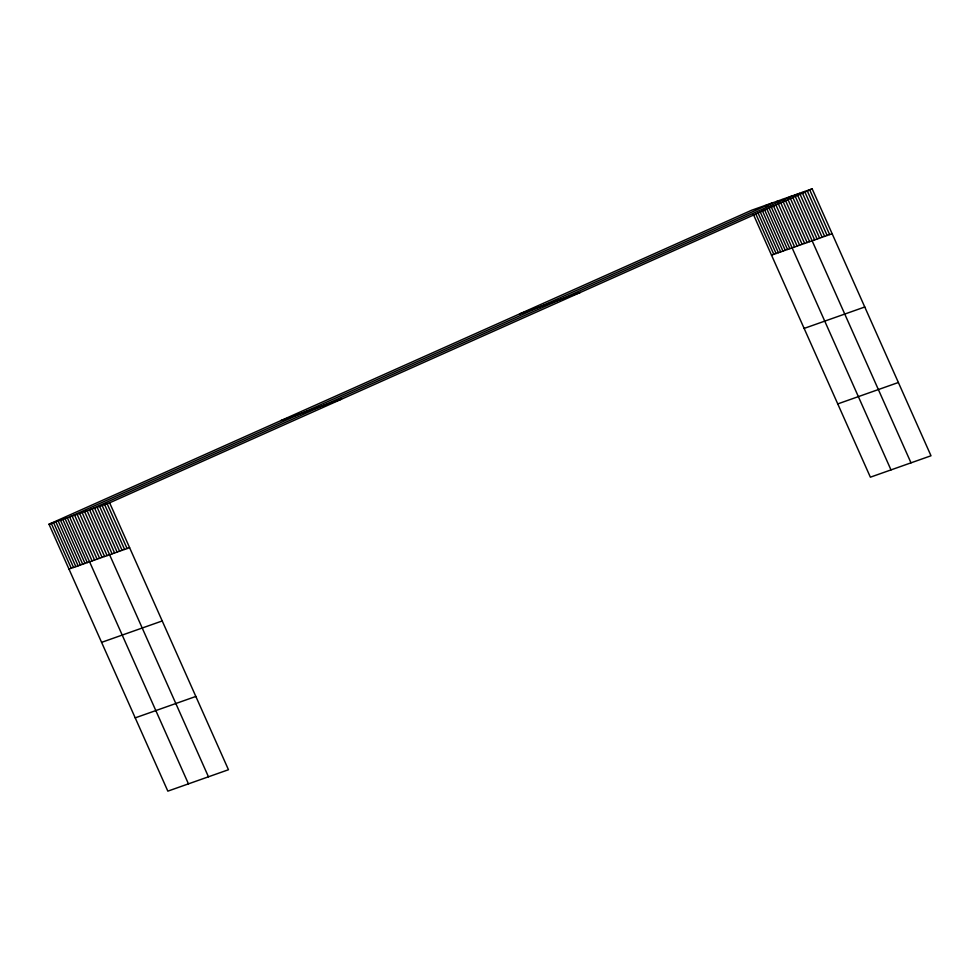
<?xml version="1.0" encoding="UTF-8"?>
<svg xmlns="http://www.w3.org/2000/svg" width="980" height="980" viewBox="0 0 980 980"><rect width="100%" height="100%" fill="white"/><g stroke="black" fill="none" stroke-linecap="round" stroke-linejoin="round"><path stroke-width="1.47" d="M49 524.226L109.625 502.814L228.463 769.729L167.837 791.142L49 524.226L751.538 210.271L812.163 188.858L931 455.774L870.375 477.187L753.351 214.351M772.154 202.995L69.617 516.938L188.454 783.865M109.625 502.814L812.163 188.858M519.694 313.87L580.319 292.469M280.831 420.616L341.457 399.203M771.505 255.131L832.13 233.718M68.968 569.074L129.593 547.673M804.139 328.41L864.764 306.997M101.602 642.353L162.227 620.952M837.753 403.907L898.378 382.494M135.215 717.862L195.841 696.449M809.664 189.74L829.631 234.6M807.165 190.622L827.132 235.482M804.654 191.504L824.633 236.364M802.155 192.399L822.134 237.246M799.656 193.281L819.623 238.128M797.157 194.163L817.124 239.022M794.658 195.044L814.625 239.904M910.996 462.842L792.159 195.927L89.621 509.882L208.458 776.797M790.26 198.168L809.627 241.668M787.148 197.691L807.128 242.55M784.649 198.573L804.629 243.432M782.15 199.454L802.118 244.314M780.252 201.696L799.619 245.196M777.152 201.231L797.12 246.078M775.854 204.832L794.621 246.96M773.355 205.714L890.992 469.91M771.064 206.523L789.831 248.663M767.573 204.612L787.54 249.471M765.282 205.42L785.25 250.28M764.192 208.948L782.959 251.088M761.913 209.757L780.668 251.897M760.223 211.925L778.377 252.705M757.932 212.734L776.087 253.514M755.641 213.542L773.796 254.322M107.126 503.696L127.094 548.555M104.627 504.577L124.595 549.437M102.128 505.46L122.096 550.319M99.617 506.341L119.597 551.201M97.118 507.224L117.098 552.083M94.619 508.106L114.587 552.965M92.12 508.988L112.088 553.847M87.122 510.764L107.09 555.611M84.623 511.646L104.591 556.505M82.112 512.528L102.092 557.387M79.613 513.41L99.593 558.269M77.114 514.292L97.081 559.151M74.615 515.174L94.582 560.033M72.116 516.056L92.083 560.915M67.326 517.746L87.294 562.606M65.035 518.555L85.003 563.414M62.745 519.363L82.712 564.223M60.454 520.172L80.421 565.031M58.163 520.993L78.131 565.84M55.872 521.801L75.84 566.648M53.582 522.61L73.549 567.457M51.291 523.418L71.258 568.265"/></g></svg>
